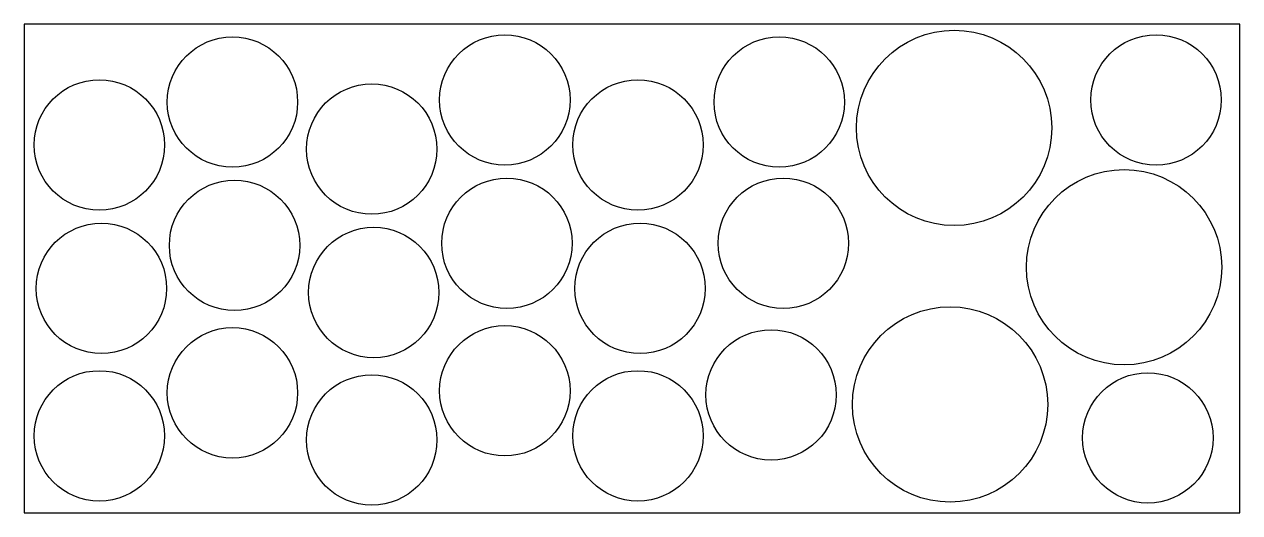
# Model space of a CAD drawing. Header units: millimetres. Extents: x 0 to 2489, y -1000 to 0.
import ezdxf

# ---------------------------------------------------------------- set-up
doc = ezdxf.new("R2010")
doc.units = ezdxf.units.MM
doc.layers.get('0').update_dxf_attribs({"linetype": 'CONTINUOUS'})

msp = doc.modelspace()

# ---------------------------------------------------------------- linework, layer by layer
msp.add_lwpolyline([(2489, 0), (0, 0), (0, -1000), (2489, -1000)], close=True)
for centre, radius in [((984.1, -154.9), 133.5), ((1904.2, -212.2), 200), ((2317.7, -154.9), 133.5), ((426.3, -159.1), 133.5), ((1546, -159.1), 133.5), ((153.7, -247.1), 133.5), ((153.7, -247.1), 133.5), ((711.5, -255.5), 133.5), ((1256.7, -247.1), 133.5), ((2252.3, -497.4), 200), ((430.5, -452.6), 133.5), ((988.3, -448.4), 133.5), ((1554.4, -448.4), 133.5), ((157.9, -540.7), 133.5), ((157.9, -540.7), 133.5), ((715.6, -549.1), 133.5), ((1260.9, -540.7), 133.5), ((1895.8, -778.4), 200), ((426.3, -754.6), 133.5), ((984.1, -750.4), 133.5), ((1529.3, -758.8), 133.5), ((153.7, -842.7), 133.5), ((153.7, -842.7), 133.5), ((711.5, -851.1), 133.5), ((1256.7, -842.7), 133.5), ((2300.9, -846.9), 133.5)]:
    msp.add_circle(centre, radius)

doc.saveas('drawing.dxf')
